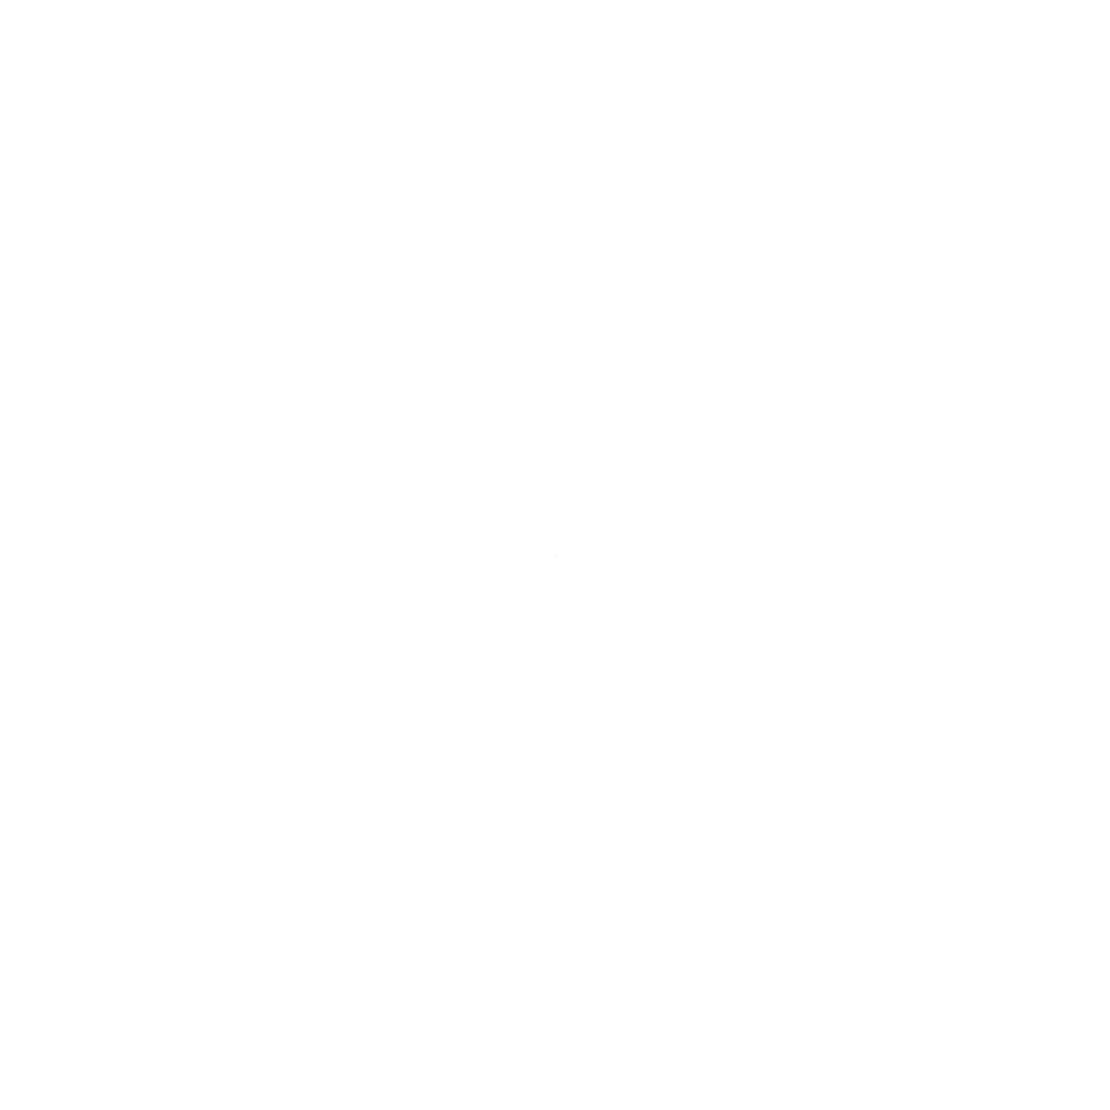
# Model space of a CAD drawing. Header units: millimetres. Extents: x 0 to 0, y 499.4171630922 to 499.4171630922.
import ezdxf

# ---------------------------------------------------------------- set-up
doc = ezdxf.new("R2010")
doc.units = ezdxf.units.MM

msp = doc.modelspace()

# ---------------------------------------------------------------- linework, layer by layer
at = {"extrusion": (0, 1, 0)}
msp.add_line((0, 499.4171630922, 260.5687430848), (0, 499.4171630922, 245.5687430848), dxfattribs=at)

doc.saveas('drawing.dxf')
